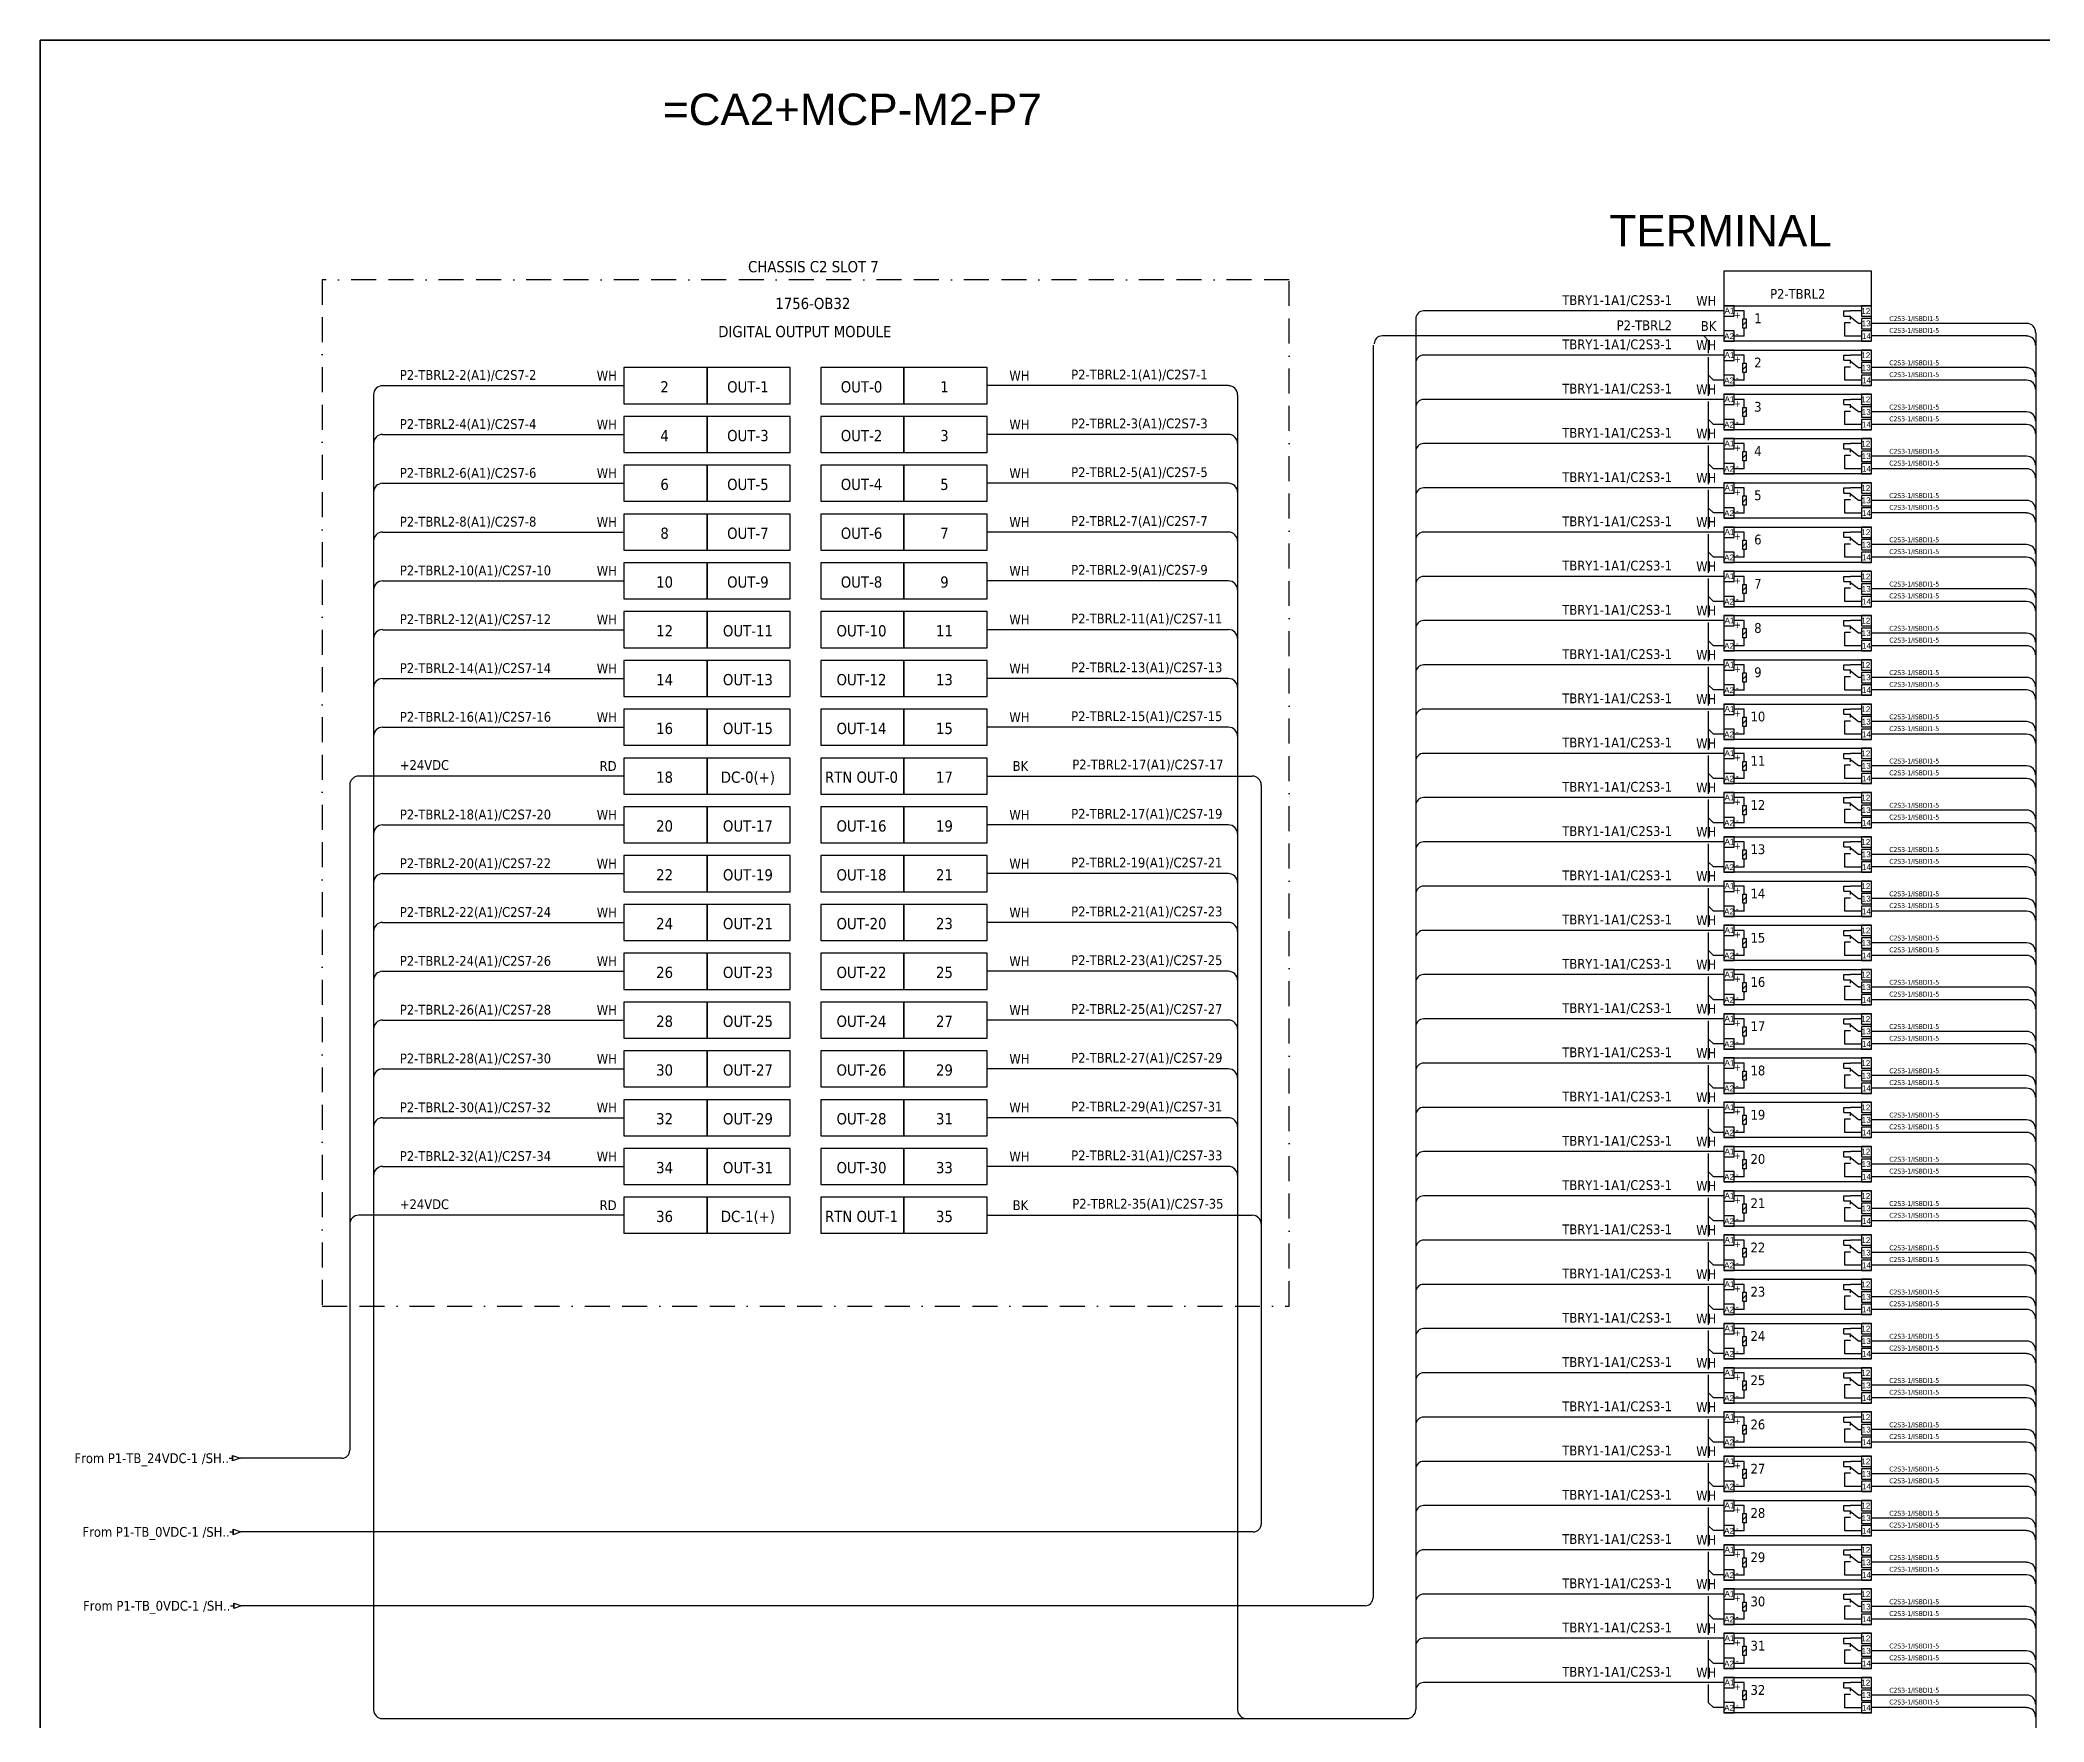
# Model space of a CAD drawing. Header units: millimetres. Extents: x 0 to 62600, y 0 to 14837.
# Drawn here: x 29353 to 31390, y 10006 to 11717 of the extents above; entities that cross this region are included whole.
import ezdxf
from ezdxf.enums import TextEntityAlignment as Align

# ---------------------------------------------------------------- set-up
doc = ezdxf.new("R2010")
doc.units = ezdxf.units.MM
doc.linetypes.add('BORDERX2', pattern=[88.9, 25.4, -12.7, 25.4, -12.7, 0, -12.7])
for name, color, linetype in [('HELPPOINT', 7, 'Continuous'), ('VECTORS', 7, 'Continuous'), ('x01001-FrameArea', 2, 'BORDERX2')]:
    doc.layers.add(name, color=color, linetype=linetype)
doc.layers.add('IE-EQUIP', color=253, linetype='Continuous', lineweight=25)
doc.layers.add('IE-WIRE', color=7, linetype='Continuous', lineweight=25)
doc.styles.get("Standard").update_dxf_attribs({"font": 'arial.ttf'})
doc.styles.add('Tahoma', font='')
doc.styles.get('Tahoma').set_extended_font_data('Tahoma')

# ---------------------------------------------------------------- blocks, each defined once
blk = doc.blocks.new('xRY-SPDT-110')
at = {"color": 1, "ltscale": 25.4}
for p, q in [((0, 0), (0, -10.5)), ((10.4, 0), (0, 0)), ((0, 0), (150.3, 0)), ((0, 0), (0, -36)), ((10.4, -10.5), (10.4, 0)), ((140, 0), (140, -10.5)), ((150.3, 0), (140, 0)), ((150.3, -36), (150.3, 0)), ((150.3, -10.5), (150.3, 0)), ((150.3, -36), (150.3, 0)), ((0, -10.5), (10.4, -10.5)), ((20.7, -5.2), (10.4, -5.2)), ((22.8, -16.3), (19.4, -19.7)), ((20.7, -13.3), (20.7, -5.2)), ((122.2, -10.4), (122.2, -5.2)), ((122.2, -5.2), (128.9, -5.2)), ((122.2, -10.4), (128.9, -10.4)), ((123.2, -30.8), (123.2, -17)), ((123.2, -17), (128.9, -17)), ((140, -5.2), (128.9, -5.2)), ((128.9, -13.8), (128.9, -10.4)), ((136.9, -18), (128.9, -11.6)), ((140, -18), (136.9, -18)), ((140, -10.5), (150.3, -10.5)), ((140, -12.8), (140, -23.3)), ((150.3, -12.8), (140, -12.8)), ((150.3, -23.3), (150.3, -12.8)), ((0, -25.5), (0, -36)), ((10.4, -25.5), (0, -25.5)), ((0, -36), (10.4, -36)), ((150.3, -36), (0, -36)), ((10.4, -36), (10.4, -25.5)), ((20.7, -30.8), (10.4, -30.8)), ((20.7, -30.8), (20.7, -22.7)), ((140, -30.8), (123.2, -30.8)), ((140, -23.3), (150.3, -23.3)), ((140, -25.5), (140, -36)), ((150.3, -25.5), (140, -25.5)), ((140, -36), (150.3, -36)), ((150.3, -36), (150.3, -25.5))]:
    blk.add_line(p, q, dxfattribs=at)
blk.add_lwpolyline([(22.8, -22.7), (19.4, -22.7), (19.4, -13.3), (22.8, -13.3)], close=True, dxfattribs=at)
at = {"color": 1}
for s, p in [('A1', (5.8, -5)), ('12', (144.4, -5.3)), ('13', (144.8, -17.9)), ('A2', (5.4, -30.9)), ('14', (145, -30.8))]:
    blk.add_text(s, height=5.91, dxfattribs=at).set_placement(p, align=Align.MIDDLE_CENTER)
at = {"color": 1, "style": 'Tahoma'}
for s, p in [('+', (13.9, -9.3)), ('+', (13.9, -9.3)), ('-', (13.9, -28.2))]:
    blk.add_text(s, height=6.84, dxfattribs=at).set_placement(p, align=Align.MIDDLE_CENTER)
blk = doc.blocks.new('*U74')
at = {"layer": 'x01001-FrameArea'}
blk.add_blockref('xRY-SPDT-110', (-75.2, 18), dxfattribs=at)
blk = doc.blocks.new('*U60')
at = {"layer": 'x01001-FrameArea', "color": 0, "linetype": 'ByBlock', "lineweight": -2, "transparency": 16777216}
for p in [(0, 0), (0, -45), (0, -90), (0, -135), (0, -180), (0, -225), (0, -270), (0, -315), (0, -360), (0, -405), (0, -450), (0, -495), (0, -540), (0, -585), (0, -630), (0, -675), (0, -720), (0, -765), (0, -810), (0, -855), (0, -900), (0, -945), (0, -990), (0, -1035), (0, -1080), (0, -1125), (0, -1170), (0, -1215), (0, -1260), (0, -1305), (0, -1350), (0, -1395)]:
    blk.add_blockref('*U74', p, dxfattribs=at)
blk = doc.blocks.new('*U75')
at = {"color": 4, "style": 'Tahoma'}
for s, height, p in [('TBRY1-1A1/C2S3-1', 9.949, (36.2, -4.1)), ('WH', 9.95, (81.3, -4.8))]:
    blk.add_text(s, height=height, dxfattribs=at).set_placement(p, align=Align.RIGHT)
blk = doc.blocks.new('*U61')
at = {"layer": 'x01001-FrameArea', "color": 0, "linetype": 'ByBlock', "lineweight": -2, "transparency": 16777216}
for p in [(0, 0), (0, -45), (0, -90), (0, -135), (0, -180), (0, -225), (0, -270), (0, -315), (0, -360), (0, -405), (0, -450), (0, -495), (0, -540), (0, -585), (0, -630), (0, -675), (0, -720), (0, -765), (0, -810), (0, -855), (0, -900), (0, -945), (0, -990), (0, -1035), (0, -1080), (0, -1125), (0, -1170), (0, -1215), (0, -1260), (0, -1305), (0, -1350), (0, -1395)]:
    blk.add_blockref('*U75', p, dxfattribs=at)
blk = doc.blocks.new('*U76')
at = {"layer": 'IE-WIRE', "color": 4, "ltscale": 25.4}
for p, q in [((74.2, 7.2), (-83.4, 7.2)), ((74.2, -5.6), (-83.4, -5.6))]:
    blk.add_line(p, q, dxfattribs=at)
for centre in [(74.2, -2), (74.2, -14.8)]:
    blk.add_arc(centre, 9.17, 0, 90, dxfattribs=at)
at = {"color": 4, "style": 'Tahoma'}
for p in [(-65.4, 9.6), (-65.4, -2.4)]:
    blk.add_text('C2S3-1/ISBDI1-5', height=4.974, dxfattribs=at).set_placement(p)
blk = doc.blocks.new('*U62')
at = {"layer": 'x01001-FrameArea', "color": 0, "linetype": 'ByBlock', "lineweight": -2, "transparency": 16777216}
for p in [(0, 0), (0, -45), (0, -90), (0, -135), (0, -180), (0, -225), (0, -270), (0, -315), (0, -360), (0, -405), (0, -450), (0, -495), (0, -540), (0, -585), (0, -630), (0, -675), (0, -720), (0, -765), (0, -810), (0, -855), (0, -900), (0, -945), (0, -990), (0, -1035), (0, -1080), (0, -1125), (0, -1170), (0, -1215), (0, -1260), (0, -1305), (0, -1350), (0, -1395)]:
    blk.add_blockref('*U76', p, dxfattribs=at)
blk = doc.blocks.new('xTerminal_fr_to')
at = {"layer": 'VECTORS', "color": 1, "true_color": 0xff0000}
for p, q in [((-11.3, 0), (-7.8, 0)), ((-7.8, 2.8), (0, 0)), ((-7.8, -2.8), (-7.8, 2.8)), ((-7.8, 2.8), (0, 0)), ((-7.8, 2.8), (-7.8, -2.8)), ((0, 0), (-7.8, -2.8)), ((0, 0), (-7.8, -2.8))]:
    blk.add_line(p, q, dxfattribs=at)

msp = doc.modelspace()

# ---------------------------------------------------------------- linework, layer by layer
for p, q in [((31044.4, 11415.9), (31049.4, 11410.9)), ((31049.4, 11398.4), (31049.4, 11410.9)), ((31049.4, 11355.1), (31049.4, 11394.4)), ((31054.4, 11370.9), (31049.4, 11375.9)), ((31064.8, 11370.9), (31054.4, 11370.9)), ((31049.4, 11310.1), (31049.4, 11349.4)), ((31054.4, 11325.9), (31049.4, 11330.9)), ((31064.8, 11325.9), (31054.4, 11325.9)), ((31049.4, 11265.1), (31049.4, 11304.4)), ((31054.4, 11280.9), (31049.4, 11285.9)), ((31064.8, 11280.9), (31054.4, 11280.9)), ((31049.4, 11220.1), (31049.4, 11259.4)), ((31054.4, 11235.9), (31049.4, 11240.9)), ((31064.8, 11235.9), (31054.4, 11235.9)), ((31049.4, 11175.1), (31049.4, 11214.4)), ((31054.4, 11190.9), (31049.4, 11195.9)), ((31064.8, 11190.9), (31054.4, 11190.9)), ((31049.4, 11130.1), (31049.4, 11169.4)), ((31054.4, 11145.9), (31049.4, 11150.9)), ((31064.8, 11145.9), (31054.4, 11145.9)), ((31049.4, 11085.1), (31049.4, 11124.4)), ((31054.4, 11100.9), (31049.4, 11105.9)), ((31064.8, 11100.9), (31054.4, 11100.9)), ((31049.4, 11040.1), (31049.4, 11079.4)), ((31054.4, 11055.9), (31049.4, 11060.9)), ((31064.8, 11055.9), (31054.4, 11055.9)), ((31049.4, 10995.1), (31049.4, 11034.4)), ((31054.4, 11010.9), (31049.4, 11015.9)), ((31064.8, 11010.9), (31054.4, 11010.9)), ((31049.4, 10950.1), (31049.4, 10989.4)), ((31054.4, 10965.9), (31049.4, 10970.9)), ((31064.8, 10965.9), (31054.4, 10965.9)), ((31049.4, 10905.1), (31049.4, 10944.4)), ((31054.4, 10920.9), (31049.4, 10925.9)), ((31064.8, 10920.9), (31054.4, 10920.9)), ((31049.4, 10860.1), (31049.4, 10899.4)), ((31054.4, 10875.9), (31049.4, 10880.9)), ((31064.8, 10875.9), (31054.4, 10875.9)), ((31049.4, 10815.1), (31049.4, 10854.4)), ((31054.4, 10830.9), (31049.4, 10835.9)), ((31064.8, 10830.9), (31054.4, 10830.9)), ((31049.4, 10770.1), (31049.4, 10809.4)), ((31054.4, 10785.9), (31049.4, 10790.9)), ((31064.8, 10785.9), (31054.4, 10785.9)), ((31049.4, 10725.1), (31049.4, 10764.4)), ((31054.4, 10740.9), (31049.4, 10745.9)), ((31064.8, 10740.9), (31054.4, 10740.9)), ((31049.4, 10680.1), (31049.4, 10719.4)), ((31054.4, 10695.9), (31049.4, 10700.9)), ((31064.8, 10695.9), (31054.4, 10695.9)), ((31049.4, 10635.1), (31049.4, 10674.4)), ((31054.4, 10650.9), (31049.4, 10655.9)), ((31064.8, 10650.9), (31054.4, 10650.9)), ((31049.4, 10590.1), (31049.4, 10629.4)), ((31054.4, 10605.9), (31049.4, 10610.9)), ((31064.8, 10605.9), (31054.4, 10605.9)), ((31049.4, 10545.1), (31049.4, 10584.4)), ((31054.4, 10560.9), (31049.4, 10565.9)), ((31064.8, 10560.9), (31054.4, 10560.9)), ((31049.4, 10500.1), (31049.4, 10539.4)), ((31054.4, 10515.9), (31049.4, 10520.9)), ((31064.8, 10515.9), (31054.4, 10515.9)), ((31049.4, 10455.1), (31049.4, 10494.4)), ((31054.4, 10470.9), (31049.4, 10475.9)), ((31064.8, 10470.9), (31054.4, 10470.9)), ((31049.4, 10410.1), (31049.4, 10449.4)), ((31054.4, 10425.9), (31049.4, 10430.9)), ((31064.8, 10425.9), (31054.4, 10425.9)), ((31049.4, 10365.1), (31049.4, 10404.4)), ((31054.4, 10380.9), (31049.4, 10385.9)), ((31064.8, 10380.9), (31054.4, 10380.9)), ((31049.4, 10320.1), (31049.4, 10359.4)), ((31054.4, 10335.9), (31049.4, 10340.9)), ((31064.8, 10335.9), (31054.4, 10335.9)), ((31049.4, 10275.1), (31049.4, 10314.4)), ((31054.4, 10290.9), (31049.4, 10295.9)), ((31064.8, 10290.9), (31054.4, 10290.9)), ((31049.4, 10230.1), (31049.4, 10269.4)), ((31054.4, 10245.9), (31049.4, 10250.9)), ((31064.8, 10245.9), (31054.4, 10245.9)), ((31049.4, 10185.1), (31049.4, 10224.4)), ((31054.4, 10200.9), (31049.4, 10205.9)), ((31064.8, 10200.9), (31054.4, 10200.9)), ((31049.4, 10140.1), (31049.4, 10179.4)), ((31054.4, 10155.9), (31049.4, 10160.9)), ((31064.8, 10155.9), (31054.4, 10155.9)), ((31049.4, 10095.1), (31049.4, 10134.4)), ((31054.4, 10110.9), (31049.4, 10115.9)), ((31064.8, 10110.9), (31054.4, 10110.9)), ((31049.4, 10050.1), (31049.4, 10089.4)), ((31054.4, 10065.9), (31049.4, 10070.9)), ((31064.8, 10065.9), (31054.4, 10065.9)), ((31049.4, 10025.9), (31049.4, 10044.4)), ((31054.4, 10020.9), (31049.4, 10025.9)), ((31064.8, 10020.9), (31054.4, 10020.9))]:
    msp.add_line(p, q)
at = {"color": 1, "ltscale": 25.4}
for p, q in [((29946.5, 10968.3), (29677.1, 10968.3)), ((29668, 10959.2), (29668, 10282.6))]:
    msp.add_line(p, q, dxfattribs=at)
at = {"color": 4, "ltscale": 25.4}
msp.add_lwpolyline([(31064.8, 11446.6), (31215.1, 11446.6), (31215.1, 11481.9), (31064.8, 11481.9)], close=True, dxfattribs=at)
at = {"color": 1, "ltscale": 25.4}
msp.add_arc((29677.1, 10959.2), 9.14, 90, 180, dxfattribs=at)
at = {"layer": 'HELPPOINT', "color": 4, "lineweight": 35}
for p, q in [((29353.1, 9012.6), (29353.1, 11716.9)), ((29353.1, 11716.9), (33246.4, 11716.9)), ((29353.1, 9012.6), (29353.1, 11716.9)), ((29353.1, 11716.9), (33246.4, 11716.9))]:
    msp.add_line(p, q, dxfattribs=at)
at = {"layer": 'IE-EQUIP', "linetype": 'Continuous', "ltscale": 25.4}
for points in [[(29946.5, 11347), (30031.2, 11347), (30031.2, 11383.7), (29946.5, 11383.7)], [(30031.2, 11347), (30115.8, 11347), (30115.8, 11383.7), (30031.2, 11383.7)], [(30146.7, 11347), (30231.3, 11347), (30231.3, 11383.7), (30146.7, 11383.7)], [(30231.3, 11347), (30316, 11347), (30316, 11383.7), (30231.3, 11383.7)], [(29946.5, 11297.4), (30031.2, 11297.4), (30031.2, 11334.1), (29946.5, 11334.1)], [(30031.2, 11297.4), (30115.8, 11297.4), (30115.8, 11334.1), (30031.2, 11334.1)], [(30146.7, 11297.4), (30231.3, 11297.4), (30231.3, 11334.1), (30146.7, 11334.1)], [(30231.3, 11297.4), (30316, 11297.4), (30316, 11334.1), (30231.3, 11334.1)], [(29946.5, 11247.8), (30031.2, 11247.8), (30031.2, 11284.5), (29946.5, 11284.5)], [(30031.2, 11247.8), (30115.8, 11247.8), (30115.8, 11284.5), (30031.2, 11284.5)], [(30146.7, 11247.8), (30231.3, 11247.8), (30231.3, 11284.5), (30146.7, 11284.5)], [(30231.3, 11247.8), (30316, 11247.8), (30316, 11284.5), (30231.3, 11284.5)], [(29946.5, 11198.1), (30031.2, 11198.1), (30031.2, 11234.8), (29946.5, 11234.8)], [(30031.2, 11198.1), (30115.8, 11198.1), (30115.8, 11234.8), (30031.2, 11234.8)], [(30146.7, 11198.1), (30231.3, 11198.1), (30231.3, 11234.8), (30146.7, 11234.8)], [(30231.3, 11198.1), (30316, 11198.1), (30316, 11234.8), (30231.3, 11234.8)], [(29946.5, 11148.5), (30031.2, 11148.5), (30031.2, 11185.2), (29946.5, 11185.2)], [(30031.2, 11148.5), (30115.8, 11148.5), (30115.8, 11185.2), (30031.2, 11185.2)], [(30146.7, 11148.5), (30231.3, 11148.5), (30231.3, 11185.2), (30146.7, 11185.2)], [(30231.3, 11148.5), (30316, 11148.5), (30316, 11185.2), (30231.3, 11185.2)], [(29946.5, 11098.9), (30031.2, 11098.9), (30031.2, 11135.6), (29946.5, 11135.6)], [(30031.2, 11098.9), (30115.8, 11098.9), (30115.8, 11135.6), (30031.2, 11135.6)], [(30146.7, 11098.9), (30231.3, 11098.9), (30231.3, 11135.6), (30146.7, 11135.6)], [(30231.3, 11098.9), (30316, 11098.9), (30316, 11135.6), (30231.3, 11135.6)], [(29946.5, 11049.2), (30031.2, 11049.2), (30031.2, 11085.9), (29946.5, 11085.9)], [(30031.2, 11049.2), (30115.8, 11049.2), (30115.8, 11085.9), (30031.2, 11085.9)], [(30146.7, 11049.2), (30231.3, 11049.2), (30231.3, 11085.9), (30146.7, 11085.9)], [(30231.3, 11049.2), (30316, 11049.2), (30316, 11085.9), (30231.3, 11085.9)], [(29946.5, 10999.6), (30031.2, 10999.6), (30031.2, 11036.3), (29946.5, 11036.3)], [(30031.2, 10999.6), (30115.8, 10999.6), (30115.8, 11036.3), (30031.2, 11036.3)], [(30146.7, 10999.6), (30231.3, 10999.6), (30231.3, 11036.3), (30146.7, 11036.3)], [(30231.3, 10999.6), (30316, 10999.6), (30316, 11036.3), (30231.3, 11036.3)], [(29946.5, 10950), (30031.2, 10950), (30031.2, 10986.7), (29946.5, 10986.7)], [(30031.2, 10950), (30115.8, 10950), (30115.8, 10986.7), (30031.2, 10986.7)], [(30146.7, 10950), (30231.3, 10950), (30231.3, 10986.7), (30146.7, 10986.7)], [(30231.3, 10950), (30316, 10950), (30316, 10986.7), (30231.3, 10986.7)], [(29946.5, 10900.3), (30031.2, 10900.3), (30031.2, 10937), (29946.5, 10937)], [(30031.2, 10900.3), (30115.8, 10900.3), (30115.8, 10937), (30031.2, 10937)], [(30146.7, 10900.3), (30231.3, 10900.3), (30231.3, 10937), (30146.7, 10937)], [(30231.3, 10900.3), (30316, 10900.3), (30316, 10937), (30231.3, 10937)], [(29946.5, 10850.7), (30031.2, 10850.7), (30031.2, 10887.4), (29946.5, 10887.4)], [(30031.2, 10850.7), (30115.8, 10850.7), (30115.8, 10887.4), (30031.2, 10887.4)], [(30146.7, 10850.7), (30231.3, 10850.7), (30231.3, 10887.4), (30146.7, 10887.4)], [(30231.3, 10850.7), (30316, 10850.7), (30316, 10887.4), (30231.3, 10887.4)], [(29946.5, 10801.1), (30031.2, 10801.1), (30031.2, 10837.8), (29946.5, 10837.8)], [(30031.2, 10801.1), (30115.8, 10801.1), (30115.8, 10837.8), (30031.2, 10837.8)], [(30146.7, 10801.1), (30231.3, 10801.1), (30231.3, 10837.8), (30146.7, 10837.8)], [(30231.3, 10801.1), (30316, 10801.1), (30316, 10837.8), (30231.3, 10837.8)], [(29946.5, 10751.4), (30031.2, 10751.4), (30031.2, 10788.1), (29946.5, 10788.1)], [(30031.2, 10751.4), (30115.8, 10751.4), (30115.8, 10788.1), (30031.2, 10788.1)], [(30146.7, 10751.4), (30231.3, 10751.4), (30231.3, 10788.1), (30146.7, 10788.1)], [(30231.3, 10751.4), (30316, 10751.4), (30316, 10788.1), (30231.3, 10788.1)], [(29946.5, 10701.8), (30031.2, 10701.8), (30031.2, 10738.5), (29946.5, 10738.5)], [(30031.2, 10701.8), (30115.8, 10701.8), (30115.8, 10738.5), (30031.2, 10738.5)], [(30146.7, 10701.8), (30231.3, 10701.8), (30231.3, 10738.5), (30146.7, 10738.5)], [(30231.3, 10701.8), (30316, 10701.8), (30316, 10738.5), (30231.3, 10738.5)], [(29946.5, 10652.2), (30031.2, 10652.2), (30031.2, 10688.9), (29946.5, 10688.9)], [(30031.2, 10652.2), (30115.8, 10652.2), (30115.8, 10688.9), (30031.2, 10688.9)], [(30146.7, 10652.2), (30231.3, 10652.2), (30231.3, 10688.9), (30146.7, 10688.9)], [(30231.3, 10652.2), (30316, 10652.2), (30316, 10688.9), (30231.3, 10688.9)], [(29946.5, 10602.5), (30031.2, 10602.5), (30031.2, 10639.2), (29946.5, 10639.2)], [(30031.2, 10602.5), (30115.8, 10602.5), (30115.8, 10639.2), (30031.2, 10639.2)], [(30146.7, 10602.5), (30231.3, 10602.5), (30231.3, 10639.2), (30146.7, 10639.2)], [(30231.3, 10602.5), (30316, 10602.5), (30316, 10639.2), (30231.3, 10639.2)], [(29946.5, 10552.9), (30031.2, 10552.9), (30031.2, 10589.6), (29946.5, 10589.6)], [(30031.2, 10552.9), (30115.8, 10552.9), (30115.8, 10589.6), (30031.2, 10589.6)], [(30146.7, 10552.9), (30231.3, 10552.9), (30231.3, 10589.6), (30146.7, 10589.6)], [(30231.3, 10552.9), (30316, 10552.9), (30316, 10589.6), (30231.3, 10589.6)], [(29946.5, 10503.3), (30031.2, 10503.3), (30031.2, 10540), (29946.5, 10540)], [(30031.2, 10503.3), (30115.8, 10503.3), (30115.8, 10540), (30031.2, 10540)], [(30146.7, 10503.3), (30231.3, 10503.3), (30231.3, 10540), (30146.7, 10540)], [(30231.3, 10503.3), (30316, 10503.3), (30316, 10540), (30231.3, 10540)]]:
    msp.add_lwpolyline(points, close=True, dxfattribs=at)
at = {"layer": 'IE-WIRE', "color": 4, "ltscale": 25.4}
for p, q in [((30751.7, 11433.4), (30751.7, 10018.9)), ((31064.8, 11441.4), (30759.7, 11441.4)), ((31381.9, 11419.5), (31381.9, 9939.9)), ((31064.8, 11396.4), (30759.7, 11396.4)), ((29692.1, 11356.2), (29692.1, 10018.9)), ((29701.3, 11365.4), (29946.5, 11365.4)), ((30561.3, 11365.4), (30316, 11365.4)), ((30570.4, 11356.2), (30570.4, 10018.9)), ((31064.8, 11351.4), (30759.7, 11351.4)), ((29701.3, 11315.8), (29946.5, 11315.8)), ((30561.3, 11315.8), (30316, 11315.8)), ((31064.8, 11306.4), (30759.7, 11306.4)), ((29701.3, 11266.1), (29946.5, 11266.1)), ((30561.3, 11266.1), (30316, 11266.1)), ((31064.8, 11261.4), (30759.7, 11261.4)), ((29701.3, 11216.5), (29946.5, 11216.5)), ((30561.3, 11216.5), (30316, 11216.5)), ((31064.8, 11216.4), (30759.7, 11216.4)), ((29701.3, 11166.9), (29946.5, 11166.9)), ((30561.3, 11166.9), (30316, 11166.9)), ((31064.8, 11171.4), (30759.7, 11171.4)), ((31064.8, 11126.4), (30759.7, 11126.4)), ((29701.3, 11117.2), (29946.5, 11117.2)), ((30561.3, 11117.2), (30316, 11117.2)), ((29701.3, 11067.6), (29946.5, 11067.6)), ((30561.3, 11067.6), (30316, 11067.6)), ((31064.8, 11081.4), (30759.7, 11081.4)), ((31064.8, 11036.4), (30759.7, 11036.4)), ((29701.3, 11018), (29946.5, 11018)), ((30561.3, 11018), (30316, 11018)), ((31064.8, 10991.4), (30759.7, 10991.4)), ((31064.8, 10946.4), (30759.7, 10946.4)), ((29701.3, 10918.7), (29946.5, 10918.7)), ((30561.3, 10918.7), (30316, 10918.7)), ((31064.8, 10901.4), (30759.7, 10901.4)), ((29701.3, 10869.1), (29946.5, 10869.1)), ((30561.3, 10869.1), (30316, 10869.1)), ((31064.8, 10856.4), (30759.7, 10856.4)), ((29701.3, 10819.4), (29946.5, 10819.4)), ((30561.3, 10819.4), (30316, 10819.4)), ((31064.8, 10811.4), (30759.7, 10811.4)), ((29701.3, 10769.8), (29946.5, 10769.8)), ((30561.3, 10769.8), (30316, 10769.8)), ((31064.8, 10766.4), (30759.7, 10766.4)), ((29701.3, 10720.2), (29946.5, 10720.2)), ((30561.3, 10720.2), (30316, 10720.2)), ((31064.8, 10721.4), (30759.7, 10721.4)), ((31064.8, 10676.4), (30759.7, 10676.4)), ((29701.3, 10670.5), (29946.5, 10670.5)), ((30561.3, 10670.5), (30316, 10670.5)), ((29701.3, 10620.9), (29946.5, 10620.9)), ((30561.3, 10620.9), (30316, 10620.9)), ((31064.8, 10631.4), (30759.7, 10631.4)), ((31064.8, 10586.4), (30759.7, 10586.4)), ((29701.3, 10571.3), (29946.5, 10571.3)), ((30561.3, 10571.3), (30316, 10571.3)), ((31064.8, 10541.4), (30759.7, 10541.4)), ((31064.8, 10496.4), (30759.7, 10496.4)), ((31064.8, 10451.4), (30759.7, 10451.4)), ((31064.8, 10406.4), (30759.7, 10406.4)), ((31064.8, 10361.4), (30759.7, 10361.4)), ((31064.8, 10316.4), (30759.7, 10316.4)), ((31064.8, 10271.4), (30759.7, 10271.4)), ((31064.8, 10226.4), (30759.7, 10226.4)), ((31064.8, 10181.4), (30759.7, 10181.4)), ((31064.8, 10136.4), (30759.7, 10136.4)), ((31064.8, 10091.4), (30759.7, 10091.4)), ((31064.8, 10046.4), (30759.7, 10046.4))]:
    msp.add_line(p, q, dxfattribs=at)
at = {"layer": 'IE-WIRE', "ltscale": 25.4}
msp.add_line((31064.8, 11415.9), (30717.4, 11415.9), dxfattribs=at)
at = {"layer": 'IE-WIRE', "color": 7, "ltscale": 25.4}
for p, q in [((30708.2, 11406.7), (30708.2, 10132.5)), ((30316, 10968.3), (30585.4, 10968.3)), ((30594.5, 10959.2), (30594.5, 10207.6)), ((30316, 10521.6), (30585.4, 10521.6)), ((30586.5, 10199.6), (29557.2, 10199.6)), ((30700.2, 10124.5), (29557.9, 10124.5))]:
    msp.add_line(p, q, dxfattribs=at)
at = {"layer": 'IE-WIRE', "color": 1, "ltscale": 25.4}
for p, q in [((29946.5, 10521.6), (29677.1, 10521.6)), ((29660, 10274.6), (29556.5, 10274.6))]:
    msp.add_line(p, q, dxfattribs=at)
at = {"layer": 'IE-WIRE', "color": 4}
msp.add_line((29701.2, 10009.8), (30742.5, 10009.8), dxfattribs=at)
at = {"layer": 'IE-WIRE', "color": 4, "ltscale": 25.4}
for centre, radius, start, end in [((30759.7, 11433.4), 8, 90, 180), ((30759.7, 11388.4), 8, 90, 180), ((29701.3, 11356.2), 9.17, 90, 180), ((30561.3, 11356.2), 9.17, 0, 90), ((30759.7, 11343.4), 8, 90, 180), ((29701.3, 11306.6), 9.17, 90, 180), ((30561.3, 11306.6), 9.17, 0, 90), ((30759.7, 11298.4), 8, 90, 180), ((29701.3, 11256.9), 9.17, 90, 180), ((30561.3, 11256.9), 9.17, 0, 90), ((30759.7, 11253.4), 8, 90, 180), ((29701.3, 11207.3), 9.17, 90, 180), ((30561.3, 11207.3), 9.17, 0, 90), ((30759.7, 11208.4), 8, 90, 180), ((29701.3, 11157.7), 9.17, 90, 180), ((30561.3, 11157.7), 9.17, 0, 90), ((30759.7, 11163.4), 8, 90, 180), ((30759.7, 11118.4), 8, 90, 180), ((29701.3, 11108.1), 9.17, 90, 180), ((30561.3, 11108.1), 9.17, 0, 90), ((29701.3, 11058.4), 9.17, 90, 180), ((30561.3, 11058.4), 9.17, 0, 90), ((30759.7, 11073.4), 8, 90, 180), ((30759.7, 11028.4), 8, 90, 180), ((29701.3, 11008.8), 9.17, 90, 180), ((30561.3, 11008.8), 9.17, 0, 90), ((30759.7, 10983.4), 8, 90, 180), ((30759.7, 10938.4), 8, 90, 180), ((29701.3, 10909.5), 9.17, 90, 180), ((30561.3, 10909.5), 9.17, 0, 90), ((30759.7, 10893.4), 8, 90, 180), ((29701.3, 10859.9), 9.17, 90, 180), ((30561.3, 10859.9), 9.17, 0, 90), ((30759.7, 10848.4), 8, 90, 180), ((29701.3, 10810.3), 9.17, 90, 180), ((30561.3, 10810.3), 9.17, 0, 90), ((30759.7, 10803.4), 8, 90, 180), ((29701.3, 10760.6), 9.17, 90, 180), ((30561.3, 10760.6), 9.17, 0, 90), ((30759.7, 10758.4), 8, 90, 180), ((29701.3, 10711), 9.17, 90, 180), ((30561.3, 10711), 9.17, 0, 90), ((30759.7, 10713.4), 8, 90, 180), ((30759.7, 10668.4), 8, 90, 180), ((29701.3, 10661.4), 9.17, 90, 180), ((30561.3, 10661.4), 9.17, 0, 90), ((29701.3, 10611.7), 9.17, 90, 180), ((30561.3, 10611.7), 9.17, 0, 90), ((30759.7, 10623.4), 8, 90, 180), ((30759.7, 10578.4), 8, 90, 180), ((29701.3, 10562.1), 9.17, 90, 180), ((30561.3, 10562.1), 9.17, 0, 90), ((30759.7, 10533.4), 8, 90, 180), ((30759.7, 10488.4), 8, 90, 180), ((30759.7, 10443.4), 8, 90, 180), ((30759.7, 10398.4), 8, 90, 180), ((30759.7, 10353.4), 8, 90, 180), ((30759.7, 10308.4), 8, 90, 180), ((30759.7, 10263.4), 8, 90, 180), ((30759.7, 10218.4), 8, 90, 180), ((30759.7, 10173.4), 8, 90, 180), ((30759.7, 10128.4), 8, 90, 180), ((30759.7, 10083.4), 8, 90, 180), ((30759.7, 10038.4), 8, 90, 180)]:
    msp.add_arc(centre, radius, start, end, dxfattribs=at)
at = {"layer": 'IE-WIRE', "ltscale": 25.4}
msp.add_arc((30717.4, 11407.9), 8, 90, 180, dxfattribs=at)
at = {"layer": 'IE-WIRE', "color": 7, "ltscale": 25.4}
for centre, radius, start, end in [((30585.4, 10959.2), 9.14, 0, 90), ((30585.4, 10512.5), 9.14, 0, 90), ((30586.5, 10207.6), 8, 270, 0), ((30700.2, 10132.5), 8, 270, 0)]:
    msp.add_arc(centre, radius, start, end, dxfattribs=at)
at = {"layer": 'IE-WIRE', "color": 1, "ltscale": 25.4}
for centre, radius, start, end in [((29677.1, 10512.5), 9.14, 90, 180), ((29660, 10282.6), 8, 270, 0)]:
    msp.add_arc(centre, radius, start, end, dxfattribs=at)
at = {"layer": 'IE-WIRE', "color": 4}
for centre, start, end in [((29701.2, 10018.9), 180, 270), ((30579.6, 10018.9), 180, 270), ((30742.5, 10018.9), 270, 0)]:
    msp.add_arc(centre, 9.14, start, end, dxfattribs=at)
at = {"layer": 'x01001-FrameArea'}
msp.add_lwpolyline([(29639.8, 10429.3), (30622.8, 10429.3), (30622.8, 11473.1), (29639.8, 11473.1)], close=True, dxfattribs=at)

# ---------------------------------------------------------------- block references
for p in [(29556.5, 10274.6), (29557.2, 10199.6), (29557.9, 10124.5)]:
    msp.add_blockref('xTerminal_fr_to', p)
for name, p in [('*U61', (30975.9, 11451.5)), ('*U60', (31140, 11428.6)), ('*U62', (31298.5, 11421.5))]:
    msp.add_blockref(name, p, dxfattribs=at)

# ---------------------------------------------------------------- texts
at = {"color": 2}
for s, p in [('=CA2+MCP-M2-P7', (29986.4, 11630.4)), ('TERMINAL', (30948.6, 11507))]:
    msp.add_text(s, height=32, dxfattribs=at).set_placement(p)
at = {"color": 2, "style": 'Tahoma'}
for s, height, p in [('CHASSIS C2 SLOT 7', 11.441, (30139.3, 11486.4)), ('1756-OB32', 11.44, (30138.7, 11449)), ('DIGITAL OUTPUT MODULE', 11.441, (30130.5, 11420.4)), ('2', 11.4, (29988, 11364.2)), ('OUT-1', 11.44, (30072.7, 11364.2)), ('OUT-0', 11.44, (30188.2, 11364.2)), ('1', 11.4, (30272.5, 11364.2)), ('4', 11.4, (29988, 11314.6)), ('OUT-3', 11.44, (30072.7, 11314.6)), ('OUT-2', 11.44, (30188.2, 11314.6)), ('3', 11.4, (30272.5, 11314.6)), ('6', 11.4, (29988, 11265)), ('OUT-5', 11.44, (30072.7, 11265)), ('OUT-4', 11.44, (30188.2, 11265)), ('5', 11.4, (30272.5, 11265)), ('8', 11.4, (29988, 11215.3)), ('OUT-7', 11.44, (30072.7, 11215.3)), ('OUT-6', 11.44, (30188.2, 11215.3)), ('7', 11.4, (30272.5, 11215.3)), ('10', 11.44, (29988, 11165.7)), ('OUT-9', 11.44, (30072.7, 11165.7)), ('OUT-8', 11.44, (30188.2, 11165.7)), ('9', 11.4, (30272.5, 11165.7)), ('12', 11.44, (29988, 11116.1)), ('OUT-11', 11.44, (30072.7, 11116.1)), ('OUT-10', 11.44, (30188.2, 11116.1)), ('11', 11.44, (30272.5, 11116.1)), ('14', 11.44, (29988, 11066.4)), ('OUT-13', 11.44, (30072.7, 11066.4)), ('OUT-12', 11.44, (30188.2, 11066.4)), ('13', 11.44, (30272.5, 11066.4)), ('16', 11.44, (29988, 11016.8)), ('OUT-15', 11.44, (30072.7, 11016.8)), ('OUT-14', 11.44, (30188.2, 11016.8)), ('15', 11.44, (30272.5, 11016.8)), ('18', 11.44, (29988, 10967.2)), ('DC-0(+)', 11.44, (30072.7, 10967.2)), ('RTN OUT-0', 11.44, (30188.2, 10967.2)), ('17', 11.44, (30272.5, 10967.2)), ('20', 11.44, (29988, 10917.6)), ('OUT-17', 11.44, (30072.7, 10917.6)), ('OUT-16', 11.44, (30188.2, 10917.6)), ('19', 11.44, (30272.5, 10917.6)), ('22', 11.44, (29988, 10867.9)), ('OUT-19', 11.44, (30072.7, 10867.9)), ('OUT-18', 11.44, (30188.2, 10867.9)), ('21', 11.44, (30272.5, 10867.9)), ('24', 11.44, (29988, 10818.3)), ('OUT-21', 11.44, (30072.7, 10818.3)), ('OUT-20', 11.44, (30188.2, 10818.3)), ('23', 11.44, (30272.5, 10818.3)), ('26', 11.44, (29988, 10768.7)), ('OUT-23', 11.44, (30072.7, 10768.7)), ('OUT-22', 11.44, (30188.2, 10768.7)), ('25', 11.44, (30272.5, 10768.7)), ('28', 11.44, (29988, 10719)), ('OUT-25', 11.44, (30072.7, 10719)), ('OUT-24', 11.44, (30188.2, 10719)), ('27', 11.44, (30272.5, 10719)), ('30', 11.44, (29988, 10669.4)), ('OUT-27', 11.44, (30072.7, 10669.4)), ('OUT-26', 11.44, (30188.2, 10669.4)), ('29', 11.44, (30272.5, 10669.4)), ('32', 11.44, (29988, 10619.8)), ('OUT-29', 11.44, (30072.7, 10619.8)), ('OUT-28', 11.44, (30188.2, 10619.8)), ('31', 11.44, (30272.5, 10619.8)), ('34', 11.44, (29988, 10570.1)), ('OUT-31', 11.44, (30072.7, 10570.1)), ('OUT-30', 11.44, (30188.2, 10570.1)), ('33', 11.44, (30272.5, 10570.1)), ('36', 11.44, (29988, 10520.5)), ('DC-1(+)', 11.44, (30072.7, 10520.5)), ('RTN OUT-1', 11.44, (30188.2, 10520.5)), ('35', 11.44, (30272.5, 10520.5))]:
    msp.add_text(s, height=height, dxfattribs=at).set_placement(p, align=Align.MIDDLE_CENTER)
at = {"color": 4, "style": 'Tahoma'}
for s, p in [('P2-TBRL2', (31140, 11458.7)), ('1', (31099.5, 11433.9)), ('2', (31099.5, 11388.9)), ('3', (31099.5, 11343.9)), ('4', (31099.5, 11298.9)), ('5', (31099.5, 11253.9)), ('6', (31099.5, 11208.9)), ('7', (31099.5, 11163.9)), ('8', (31099.5, 11118.9)), ('9', (31099.5, 11073.9)), ('10', (31099.5, 11028.9)), ('11', (31099.5, 10983.9)), ('12', (31099.5, 10938.9)), ('13', (31099.5, 10893.9)), ('14', (31099.5, 10848.9)), ('15', (31099.5, 10803.9)), ('16', (31099.5, 10758.9)), ('17', (31099.5, 10713.9)), ('18', (31099.5, 10668.9)), ('19', (31099.5, 10623.9)), ('20', (31099.5, 10578.9)), ('21', (31099.5, 10533.9)), ('22', (31099.5, 10488.9)), ('23', (31099.5, 10443.9)), ('24', (31099.5, 10398.9)), ('25', (31099.5, 10353.9)), ('26', (31099.5, 10308.9)), ('27', (31099.5, 10263.9)), ('28', (31099.5, 10218.9)), ('29', (31099.5, 10173.9)), ('30', (31099.5, 10128.9)), ('31', (31099.5, 10083.9)), ('32', (31099.5, 10038.9))]:
    msp.add_text(s, height=9.95, dxfattribs=at).set_placement(p, align=Align.MIDDLE_CENTER)
at = {"style": 'Tahoma'}
for s, p in [('P2-TBRL2', (31012.1, 11421.8)), ('BK', (31057.2, 11421.1))]:
    msp.add_text(s, height=9.95, dxfattribs=at).set_placement(p, align=Align.RIGHT)
at = {"color": 4, "style": 'Tahoma'}
for s, height, p in [('P2-TBRL2-2(A1)/C2S7-2', 9.949, (29718.9, 11371.3)), ('WH', 9.95, (29919, 11370.6)), ('WH', 9.95, (30338.5, 11370.6)), ('P2-TBRL2-1(A1)/C2S7-1', 9.949, (30401.4, 11371.7)), ('P2-TBRL2-4(A1)/C2S7-4', 9.949, (29718.9, 11321.4)), ('WH', 9.95, (29919, 11321)), ('WH', 9.95, (30338.5, 11321)), ('P2-TBRL2-3(A1)/C2S7-3', 9.949, (30401.4, 11322)), ('P2-TBRL2-6(A1)/C2S7-6', 9.949, (29718.9, 11271.7)), ('WH', 9.95, (29919, 11271.4)), ('WH', 9.95, (30338.5, 11271.4)), ('P2-TBRL2-5(A1)/C2S7-5', 9.949, (30401.4, 11272.4)), ('P2-TBRL2-8(A1)/C2S7-8', 9.949, (29718.9, 11222.1)), ('WH', 9.95, (29919, 11221.7)), ('WH', 9.95, (30338.5, 11221.7)), ('P2-TBRL2-7(A1)/C2S7-7', 9.949, (30401.4, 11222.8)), ('P2-TBRL2-10(A1)/C2S7-10', 9.949, (29718.9, 11172.5)), ('WH', 9.95, (29919, 11172.1)), ('WH', 9.95, (30338.5, 11172.1)), ('P2-TBRL2-9(A1)/C2S7-9', 9.949, (30401.4, 11173.1)), ('P2-TBRL2-12(A1)/C2S7-12', 9.949, (29718.9, 11122.9)), ('WH', 9.95, (29919, 11122.5)), ('WH', 9.95, (30338.5, 11122.5)), ('P2-TBRL2-11(A1)/C2S7-11', 9.949, (30401.4, 11123.5)), ('P2-TBRL2-14(A1)/C2S7-14', 9.949, (29718.9, 11073.2)), ('WH', 9.95, (29919, 11072.8)), ('WH', 9.95, (30338.5, 11072.8)), ('P2-TBRL2-13(A1)/C2S7-13', 9.949, (30401.4, 11073.9)), ('P2-TBRL2-16(A1)/C2S7-16', 9.949, (29718.9, 11023.6)), ('WH', 9.95, (29919, 11023.2)), ('WH', 9.95, (30338.5, 11023.2)), ('P2-TBRL2-15(A1)/C2S7-15', 9.949, (30401.4, 11024.2)), ('P2-TBRL2-18(A1)/C2S7-20', 9.949, (29718.9, 10924.3)), ('WH', 9.95, (29919, 10923.9)), ('WH', 9.95, (30338.5, 10923.9)), ('P2-TBRL2-17(A1)/C2S7-19', 9.949, (30401.4, 10925)), ('P2-TBRL2-20(A1)/C2S7-22', 9.949, (29718.9, 10874.7)), ('WH', 9.95, (29919, 10874.3)), ('WH', 9.95, (30338.5, 10874.3)), ('P2-TBRL2-19(A1)/C2S7-21', 9.949, (30401.4, 10875.4)), ('P2-TBRL2-22(A1)/C2S7-24', 9.949, (29718.9, 10825.1)), ('WH', 9.95, (29919, 10824.7)), ('WH', 9.95, (30338.5, 10824.7)), ('P2-TBRL2-21(A1)/C2S7-23', 9.949, (30401.4, 10825.7)), ('P2-TBRL2-24(A1)/C2S7-26', 9.949, (29718.9, 10775.4)), ('WH', 9.95, (29919, 10775.1)), ('WH', 9.95, (30338.5, 10775.1)), ('P2-TBRL2-23(A1)/C2S7-25', 9.949, (30401.4, 10776.1)), ('P2-TBRL2-26(A1)/C2S7-28', 9.949, (29718.9, 10725.8)), ('P2-TBRL2-25(A1)/C2S7-27', 9.949, (30401.4, 10726.5)), ('WH', 9.95, (29919, 10725.4)), ('WH', 9.95, (30338.5, 10725.4)), ('P2-TBRL2-28(A1)/C2S7-30', 9.949, (29718.9, 10676.2)), ('WH', 9.95, (29919, 10675.8)), ('WH', 9.95, (30338.5, 10675.8)), ('P2-TBRL2-27(A1)/C2S7-29', 9.949, (30401.4, 10676.8)), ('P2-TBRL2-30(A1)/C2S7-32', 9.949, (29718.9, 10626.5)), ('WH', 9.95, (29919, 10626.2)), ('WH', 9.95, (30338.5, 10626.2)), ('P2-TBRL2-29(A1)/C2S7-31', 9.949, (30401.4, 10627.2)), ('P2-TBRL2-32(A1)/C2S7-34', 9.949, (29718.9, 10576.9)), ('WH', 9.95, (29919, 10576.5)), ('WH', 9.95, (30338.5, 10576.5)), ('P2-TBRL2-31(A1)/C2S7-33', 9.949, (30401.4, 10577.6))]:
    msp.add_text(s, height=height, dxfattribs=at).set_placement(p)
at = {"color": 1, "style": 'Tahoma'}
for s, p in [('+24VDC', (29718.9, 10974.6)), ('RD', (29922, 10973.6)), ('+24VDC', (29718.9, 10527.9)), ('RD', (29922, 10526.9))]:
    msp.add_text(s, height=9.95, dxfattribs=at).set_placement(p)
at = {"color": 7, "style": 'Tahoma'}
for s, height, p in [('BK', 9.95, (30341.9, 10973.6)), ('P2-TBRL2-17(A1)/C2S7-17', 9.949, (30402.5, 10975.1)), ('BK', 9.95, (30341.9, 10526.9)), ('P2-TBRL2-35(A1)/C2S7-35', 9.949, (30402.5, 10528.4))]:
    msp.add_text(s, height=height, dxfattribs=at).set_placement(p)
at = {"color": 1, "style": 'Tahoma'}
msp.add_text('From P1-TB_24VDC-1 /SH..', height=9.949, dxfattribs=at).set_placement((29545.2, 10274.6), align=Align.MIDDLE_RIGHT)
at = {"color": 7, "style": 'Tahoma'}
for p in [(29545.9, 10199.6), (29546.5, 10124.5)]:
    msp.add_text('From P1-TB_0VDC-1 /SH..', height=9.949, dxfattribs=at).set_placement(p, align=Align.MIDDLE_RIGHT)

doc.saveas('drawing.dxf')
